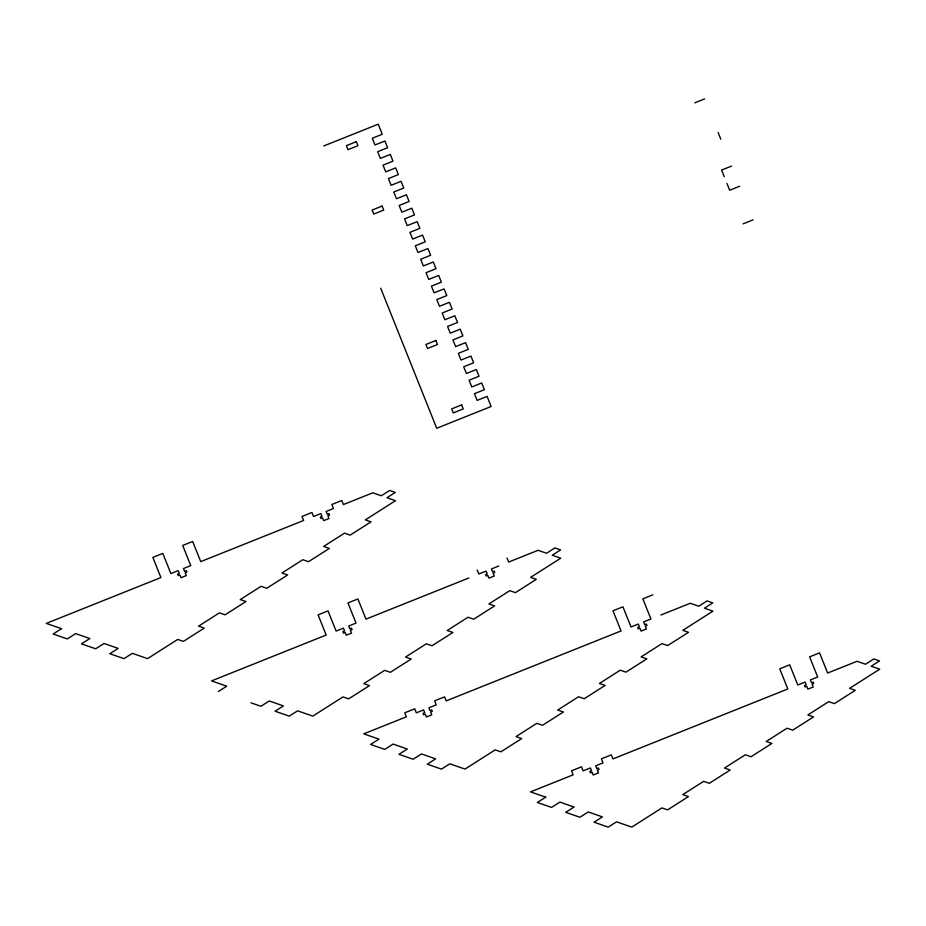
<?xml version="1.0" encoding="UTF-8"?>
<svg xmlns="http://www.w3.org/2000/svg" width="926" height="926" viewBox="0 0 926 926"><rect width="100%" height="100%" fill="white"/><g stroke="black" fill="none" stroke-linecap="round" stroke-linejoin="round"><path stroke-width="1.39" d="M218.397 691.49L226.731 686.178L211.545 680.899L326.16 635.051L318.093 614.887L328.047 610.905L336.115 631.069L343.419 628.152L344.53 630.942L342.875 631.601L343.465 633.083L345.12 632.423L346.231 635.213L351.544 633.083L350.433 630.293L352.088 629.634L351.498 628.152L349.843 628.823L348.72 626.034L356.024 623.105L347.956 602.942L357.911 598.96L365.978 619.124L468.845 577.986M323.799 145.949L378.213 124.188L382.241 134.27L372.287 138.252L374.984 144.977L384.938 140.995L387.624 147.709L377.669 151.69L380.355 158.415L390.309 154.434L392.994 161.159L383.04 165.141L385.737 171.854L395.691 167.872L398.377 174.597L388.422 178.579L391.108 185.304L401.062 181.322L403.748 188.047L393.793 192.029L396.49 198.743L406.445 194.761L409.13 201.486L399.175 205.468L401.861 212.193L411.815 208.211L414.501 214.925L404.546 218.906L407.243 225.631L417.198 221.65L419.883 228.375L409.929 232.357L412.614 239.07L422.569 235.1L425.265 241.813L415.311 245.795L417.996 252.52L427.951 248.538L430.636 255.263L420.682 259.245L423.367 265.959L433.322 261.977L436.019 268.702L426.064 272.684L428.75 279.409L438.704 275.427L441.389 282.141L431.435 286.122L434.12 292.847L444.075 288.866L446.772 295.591L436.817 299.573L439.503 306.298L449.457 302.316L452.143 309.029L442.188 313.011L444.874 319.736L454.828 315.754L457.525 322.48L447.571 326.461L450.256 333.175L460.21 329.193L462.896 335.918L452.941 339.9L455.638 346.625L465.593 342.643L468.278 349.357L458.324 353.338L461.009 360.064L470.964 356.082L473.649 362.807L463.695 366.789L466.391 373.514L476.346 369.532L479.031 376.245L469.077 380.227L471.762 386.952L481.717 382.97L484.402 389.696L474.448 393.677L477.145 400.391L487.099 396.409L491.127 406.491L436.713 428.263L380.679 288.183M694.731 102.844L704.686 98.862M731.563 166.09L721.609 170.071L724.294 176.785M739.631 186.253L729.676 190.235L726.991 183.51M743.115 223.837L753.07 219.856M498.709 566.041L491.417 568.958L492.528 571.747L494.183 571.087L494.773 572.569L493.118 573.229L494.229 576.018L488.928 578.137L487.805 575.347L486.15 576.018L485.56 574.537L487.215 573.877L486.104 571.087L478.8 574.004L477.191 569.965M652.807 594.851L642.852 598.833L650.92 618.996L643.616 621.925L644.739 624.714L646.394 624.043L646.985 625.525L645.329 626.184L646.441 628.974L641.139 631.104L640.016 628.314L638.361 628.974L637.771 627.492L639.426 626.833L638.315 624.043L631.011 626.96L622.943 606.796L612.989 610.778L621.057 630.942L446.182 700.889L444.573 696.861L434.618 700.843L436.227 704.871L428.923 707.788L430.046 710.578L431.701 709.918L432.292 711.399L430.636 712.059L431.748 714.849L426.446 716.967L425.323 714.178L423.668 714.849L423.078 713.367L424.733 712.707L423.622 709.918L416.318 712.835L414.709 708.807L404.755 712.788L406.364 716.817L363.756 733.855L378.942 739.145L370.597 744.458L384.776 749.389L393.11 744.076L407.29 749.007L398.944 754.32L413.123 759.251L421.457 753.938L435.637 758.869L427.291 764.182L441.459 769.112L449.805 763.8L465.014 769.089L495.178 749.875L500.85 751.843L521.697 738.566L516.025 736.587L536.883 723.31L542.543 725.278L563.402 712.001L557.73 710.022L578.576 696.746L584.248 698.713L605.095 685.437L599.435 683.457L620.281 670.181L625.953 672.149L646.799 658.872L641.128 656.893L661.986 643.616L667.646 645.584L688.504 632.308L682.832 630.328L712.939 611.148L704.431 608.197L712.777 602.884L707.105 600.905L698.771 606.217L690.264 603.266L660.875 615.014M250.992 702.834L260.912 706.283L269.246 700.97L283.425 705.901L275.08 711.214L289.259 716.145L297.593 710.832L312.803 716.134L342.967 696.908L348.639 698.887L369.486 685.599L363.814 683.631L384.672 670.343L390.344 672.322L411.19 659.034L405.519 657.066L426.365 643.79L432.037 645.758L452.895 632.47L447.223 630.502L468.07 617.225L473.742 619.193L494.588 605.905L488.916 603.937L509.775 590.661L515.435 592.628L536.293 579.34L530.621 577.373L560.728 558.193L552.232 555.23L560.566 549.917L554.894 547.949L546.56 553.262L538.052 550.299L508.663 562.059L507.054 558.031M718.125 132.476L720.81 139.201M61.486 628.685L53.141 633.997L67.32 638.928L75.654 633.615L89.834 638.546L81.488 643.859L95.656 648.79L104.001 643.477L118.169 648.408L109.835 653.721L124.003 658.652L132.349 653.339L147.558 658.629L177.723 639.415L183.394 641.394L204.241 628.106L198.569 626.138L219.416 612.85L225.087 614.829L245.946 601.541L240.274 599.573L261.12 586.285L266.792 588.265L287.639 574.977L281.967 573.009L302.825 559.721L308.485 561.7L329.343 548.412L323.672 546.444L344.518 533.156L350.19 535.135L371.037 521.847L365.376 519.88L395.483 500.7L386.975 497.737L395.321 492.424L389.649 490.456L381.304 495.769L372.808 492.806L343.419 504.566L341.798 500.526L331.844 504.508L333.464 508.548L326.16 511.465L327.283 514.254L328.938 513.583L329.529 515.064L327.873 515.736L328.985 518.525L323.672 520.644L322.561 517.854L320.905 518.514L320.315 517.044L321.97 516.372L320.859 513.583L313.555 516.5L311.935 512.472L301.98 516.453L303.601 520.481L200.734 561.631L192.666 541.467L182.711 545.449L190.779 565.612L183.475 568.529L184.587 571.319L186.253 570.659L186.844 572.141L185.177 572.8L186.3 575.59L180.987 577.72L179.876 574.93L178.209 575.59L177.618 574.108L179.285 573.449L178.162 570.659L170.87 573.576L162.802 553.412L152.848 557.394L160.916 577.558L46.3 623.395L61.486 628.685M545.703 797.159L537.358 802.472L551.537 807.403L559.871 802.09L574.051 807.021L565.705 812.333L579.884 817.264L588.218 811.952L602.386 816.882L594.052 822.195L608.22 827.138L616.566 821.825L631.775 827.115L661.94 807.9L667.611 809.868L688.458 796.591L682.786 794.612L703.644 781.336L709.304 783.303L730.163 770.027L724.491 768.048L745.337 754.771L751.009 756.739L771.856 743.462L766.196 741.483L787.042 728.206L792.714 730.174L813.56 716.898L807.889 714.918L828.747 701.642L834.407 703.61L855.265 690.333L849.593 688.354L879.7 669.174L871.192 666.222L879.538 660.909L873.866 658.93L865.532 664.243L857.025 661.291L827.636 673.04L819.568 652.876L809.613 656.858L817.681 677.022L810.377 679.939L811.5 682.728L813.155 682.068L813.746 683.55L812.09 684.21L813.202 686.999L807.9 689.129L806.778 686.34L805.122 686.999L804.532 685.518L806.187 684.858L805.076 682.068L797.772 684.985L789.704 664.822L779.75 668.803L787.818 688.967L612.943 758.915L611.334 754.875L601.379 758.857L602.988 762.897L595.684 765.814L596.807 768.603L598.462 767.943L599.053 769.425L597.397 770.085L598.509 772.874L593.207 774.993L592.084 772.203L590.429 772.874L589.839 771.393L591.494 770.733L590.383 767.943L583.079 770.86L581.47 766.821L571.516 770.802L573.125 774.842L530.517 791.88L545.703 797.159M356.336 141.666L346.382 145.648L347.991 149.688L357.945 145.706L356.336 141.666M382.091 206.058L372.136 210.04L373.745 214.08L383.7 210.098L382.091 206.058M435.857 340.49L425.902 344.472L427.523 348.512L437.477 344.53L435.857 340.49M461.623 404.894L451.668 408.875L453.277 412.903L463.231 408.922L461.623 404.894"/></g></svg>
